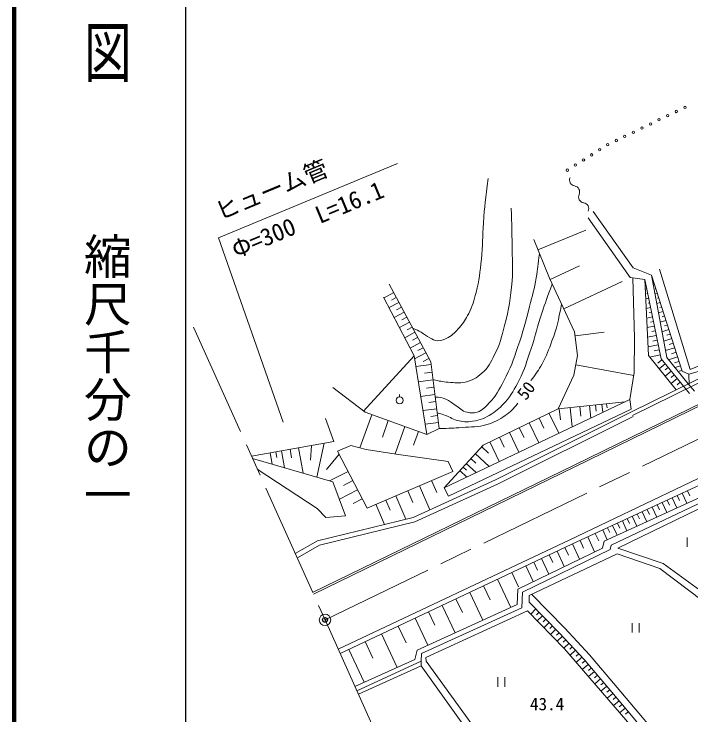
# Model space of a CAD drawing. Units: millimetres at full size, sheet at 1:1000; details may follow other scales. Extents: x 40000 to 680000, y 20000 to 380000.
# Drawn here: x 40000 to 111011, y 240375 to 313920 of the extents above; entities that cross this region are included whole.
import ezdxf
from ezdxf.enums import TextEntityAlignment as Align

# ---------------------------------------------------------------- set-up
doc = ezdxf.new("R2010")
doc.units = ezdxf.units.MM
doc.header["$LTSCALE"] = 1000
doc.header["$PDMODE"] = 32
doc.header["$PDSIZE"] = 500
doc.linetypes.add('CHAIN', pattern=[18.5, 12, -1.5, 3.5, -1.5])
for name, color, linetype, lineweight in [('M-BGD', 7, 'Continuous', 13), ('M-BMK', 2, 'CHAIN', 13), ('M-BMK-SRVR', 3, 'Continuous', 13), ('M-STR-HTXT', 7, 'Continuous', 13), ('M-TTL', 2, 'Continuous', 140), ('M-TTL-BAND', 7, 'Continuous', 25)]:
    doc.layers.add(name, color=color, linetype=linetype, lineweight=lineweight)
doc.layers.add('M-OTRS', color=6, linetype='Continuous')
doc.styles.add('@ＭＳ ゴシック', font='')
doc.styles.add('ＭＳ ゴシック', font='')
doc.styles.get('@ＭＳ ゴシック').set_extended_font_data('@MS Gothic')
doc.styles.get('ＭＳ ゴシック').set_extended_font_data('MS Gothic')

msp = doc.modelspace()

# ---------------------------------------------------------------- linework, layer by layer
at = {"layer": 'M-BGD'}
for p, q in [((94945, 289194), (99984, 291257)), ((96235, 286062), (99303, 287500)), ((97673, 282995), (103808, 285869)), ((107161, 285573), (107043, 285535)), ((79831, 284686), (78813, 284141)), ((106361, 285087), (106211, 285056)), ((107466, 284621), (107228, 284545)), ((107314, 285097), (107254, 285078)), ((81964, 278050), (78768, 284228)), ((80103, 284176), (79594, 283904)), ((106562, 284107), (106262, 284045)), ((106462, 284597), (106387, 284581)), ((107618, 284144), (107499, 284106)), ((80376, 283667), (79343, 283115)), ((80651, 283151), (80135, 282875)), ((106663, 283617), (106513, 283586)), ((107770, 283668), (107414, 283554)), ((107923, 283192), (107744, 283135)), ((80927, 282635), (79881, 282076)), ((106764, 283127), (106313, 283035)), ((106864, 282638), (106639, 282591)), ((108075, 282716), (107599, 282564)), ((81207, 282112), (80684, 281832)), ((106965, 282148), (106363, 282024)), ((108379, 281763), (107785, 281573)), ((108227, 282239), (107989, 282163)), ((81486, 281589), (80426, 281022)), ((81770, 281059), (81240, 280775)), ((107166, 281168), (106414, 281014)), ((107066, 281658), (106765, 281596)), ((108532, 281287), (108234, 281192)), ((82053, 280528), (80979, 279954)), ((98854, 280158), (101922, 280535)), ((107267, 280679), (106891, 280601)), ((108684, 280811), (107971, 280583)), ((108836, 280334), (108479, 280220)), ((82340, 279991), (81803, 279704)), ((107368, 280189), (106465, 280003)), ((107468, 279699), (107017, 279606)), ((108988, 279858), (108156, 279592)), ((82627, 279454), (81538, 278872)), ((82918, 278910), (82374, 278619)), ((107569, 279209), (106516, 278993)), ((109293, 278905), (108342, 278602)), ((109141, 279382), (108724, 279249)), ((83209, 278365), (82016, 277728)), ((107785, 278157), (106699, 277933)), ((107677, 278683), (107151, 278575)), ((109445, 278429), (108970, 278277)), ((83528, 277769), (82932, 277450)), ((107956, 277642), (107527, 277290)), ((109597, 277953), (108661, 277654)), ((109749, 277477), (109282, 277327)), ((83744, 277139), (82145, 276934)), ((98925, 277099), (105009, 276005)), ((108307, 277213), (107687, 276705)), ((108624, 276826), (108314, 276572)), ((109902, 277000), (109341, 276821)), ((83847, 276340), (83047, 276237)), ((108941, 276439), (108314, 275926)), ((109258, 276053), (108945, 275796)), ((110054, 276524), (109773, 276435)), ((110791, 276119), (110805, 275028)), ((83949, 275541), (82404, 275342)), ((109575, 275666), (108941, 275146)), ((109892, 275279), (109575, 275019)), ((111374, 274339), (110729, 275119)), ((84049, 274768), (83276, 274669)), ((110871, 274091), (110226, 274872)), ((80450, 273762), (80450, 274012)), ((84148, 273995), (82654, 273804)), ((84244, 273249), (83497, 273153)), ((101005, 272907), (101076, 272252)), ((101659, 272978), (101752, 272126)), ((102156, 273032), (102203, 272606)), ((84339, 272502), (82896, 272317)), ((97184, 272491), (97310, 271337)), ((98338, 272617), (98557, 270605)), ((99344, 272726), (99454, 271720)), ((100350, 272835), (100492, 271526)), ((77526, 271878), (76282, 268406)), ((84432, 271780), (83710, 271688)), ((95086, 271519), (95587, 270477)), ((96129, 272020), (97134, 269928)), ((79262, 271256), (78640, 269520)), ((84525, 271058), (83130, 270879)), ((94043, 271018), (95046, 268933)), ((80998, 270634), (79972, 267771)), ((82429, 270122), (81917, 268690)), ((91966, 270020), (92964, 267942)), ((93005, 270519), (93504, 269480)), ((90931, 269522), (91428, 268487)), ((71191, 268654), (71107, 267101)), ((72530, 268896), (71760, 265323)), ((89052, 268528), (89786, 267861)), ((89896, 269025), (90891, 266955)), ((66865, 267872), (67081, 266675)), ((67463, 267980), (67572, 267382)), ((68062, 268088), (68385, 266298)), ((68957, 268250), (69119, 267355)), ((69852, 268412), (70336, 265734)), ((74111, 267744), (72789, 266143)), ((88385, 267794), (89853, 266461)), ((87912, 267273), (88433, 266801)), ((87103, 266383), (87472, 266048)), ((87439, 266753), (88481, 265807)), ((75043, 265935), (73103, 264934)), ((86767, 266012), (87505, 265342)), ((75544, 264965), (74573, 264464)), ((83801, 264976), (84343, 263706)), ((82531, 264434), (83615, 261894)), ((76044, 263994), (74136, 263010)), ((80063, 263381), (81116, 260913)), ((81297, 263907), (81824, 262673)), ((109568, 263400), (109813, 262871)), ((110097, 263645), (110589, 262582)), ((110629, 263891), (110874, 263359)), ((76536, 263040), (75582, 262548)), ((79006, 262929), (79457, 261872)), ((107985, 262668), (108472, 261614)), ((108512, 262912), (108756, 262385)), ((109039, 263156), (109528, 262097)), ((77948, 262478), (78851, 260363)), ((106413, 261941), (106655, 261419)), ((106936, 262183), (107421, 261134)), ((107460, 262426), (107703, 261901)), ((104850, 261219), (105331, 260178)), ((105370, 261459), (105611, 260939)), ((105891, 261700), (106374, 260655)), ((103298, 260501), (103537, 259985)), ((103814, 260740), (104293, 259703)), ((104332, 260979), (104572, 260461)), ((101755, 259787), (102230, 258760)), ((102268, 260025), (102506, 259511)), ((102782, 260262), (103259, 259231)), ((100180, 259059), (100908, 257485)), ((100967, 259423), (101331, 258636)), ((110625, 259007), (110625, 258007)), ((98578, 258318), (99319, 256716)), ((99379, 258689), (99750, 257888)), ((96965, 257559), (97725, 255946)), ((97771, 257939), (98151, 257132)), ((95336, 256791), (96104, 255162)), ((96150, 257175), (96534, 256361)), ((93691, 256016), (94466, 254371)), ((94513, 256404), (94901, 255581)), ((92208, 255317), (92907, 253834)), ((90724, 254618), (92122, 251651)), ((89261, 253928), (89950, 252465)), ((87798, 253239), (89177, 250312)), ((86354, 252559), (87034, 251115)), ((84910, 251878), (86271, 248991)), ((83486, 251207), (84157, 249783)), ((94749, 251507), (94195, 250965)), ((95098, 251149), (94821, 250879)), ((95448, 250792), (94893, 250250)), ((82062, 250536), (83404, 247687)), ((95797, 250434), (95520, 250163)), ((96147, 250077), (95592, 249534)), ((80307, 249709), (81134, 247955)), ((96496, 249719), (96219, 249448)), ((96846, 249362), (96291, 248819)), ((104828, 250016), (104828, 249016)), ((105578, 249016), (105578, 250016)), ((78553, 248883), (80207, 245374)), ((97195, 249004), (96918, 248733)), ((97536, 248638), (96975, 248118)), ((76829, 248070), (77642, 246346)), ((97876, 248272), (97596, 248012)), ((98216, 247905), (97674, 247402)), ((75105, 247258), (76730, 243810)), ((98557, 247539), (98286, 247287)), ((98897, 247172), (98332, 246649)), ((99237, 246806), (98955, 246544)), ((99577, 246439), (98984, 245889)), ((99912, 246068), (99604, 245806)), ((100236, 245687), (99613, 245158)), ((82701, 245519), (96654, 226111)), ((100559, 245306), (100248, 245041)), ((100883, 244925), (100264, 244399)), ((90750, 244338), (90750, 243338)), ((91500, 243338), (91500, 244338)), ((101207, 244544), (100898, 244281)), ((101531, 244163), (100916, 243641)), ((101855, 243782), (101547, 243521)), ((102178, 243401), (101568, 242882)), ((102502, 243020), (102197, 242761)), ((102825, 242638), (102215, 242128)), ((103146, 242255), (102841, 242000)), ((103467, 241872), (102867, 241369)), ((103788, 241488), (103488, 241237)), ((104109, 241105), (103519, 240611)), ((104430, 240722), (104135, 240474))]:
    msp.add_line(p, q, dxfattribs=at)
for points in [[(71327, 253218), (98746, 266600), (119877, 276913), (145787, 289409), (158190, 295554)], [(71415, 253038), (98833, 266420), (119964, 276733), (145875, 289229), (158277, 295375)], [(100742, 293193), (104949, 287281), (106857, 286526), (108477, 277880), (110729, 275119)], [(100224, 292531), (104617, 286269), (106160, 286066), (107870, 277747), (110226, 274872)], [(97085, 272480), (98732, 276027), (99106, 278107), (98802, 280584), (96168, 286206), (94514, 290246)], [(107714, 287141), (110939, 276625), (129160, 284098)], [(104611, 273488), (105055, 276294), (105078, 279893), (104918, 286229)], [(106857, 286526), (110074, 276462), (110791, 276119), (115576, 277507)], [(79360, 285568), (83706, 277435), (84606, 270425), (83304, 269808)], [(109464, 274496), (106561, 278105), (106160, 286066)], [(104707, 272153), (115576, 277507), (129223, 283806)], [(104884, 271794), (115749, 277146), (129391, 283443)], [(73458, 274731), (76823, 272130), (83304, 269808), (81964, 278050), (76671, 272247)], [(104099, 273243), (97085, 272480), (89198, 268689), (85133, 264213)], [(69499, 257305), (71842, 258661), (81884, 261099), (90512, 265059), (104707, 272153)], [(64914, 267519), (73542, 269079), (72670, 271468)], [(69749, 256873), (72030, 258192), (82049, 260624), (90728, 264608), (104931, 271706)], [(65027, 267269), (73459, 264831), (74778, 261279), (72706, 261092), (71787, 262042), (65516, 266179)], [(73988, 247284), (98293, 258737), (114092, 266312)], [(74201, 246832), (98504, 258284), (114259, 265570)], [(75754, 243371), (82055, 246206), (82304, 247187), (92789, 251955), (92851, 253590), (101731, 257882), (101895, 258607), (114379, 264316)], [(75959, 242915), (82695, 246031), (82730, 246832), (93277, 251627), (93339, 253271), (102539, 257720), (102622, 258205), (114430, 263787)], [(113863, 252076), (108109, 256279), (103342, 257891), (112982, 262553)], [(94050, 252222), (94049, 252910), (103284, 257299)], [(103284, 257299), (107759, 255753), (113763, 251209)], [(94306, 253032), (97768, 249491), (100370, 246687), (103283, 243260), (105526, 240580), (110714, 234415)], [(94050, 252222), (97225, 248974), (99809, 246189), (102710, 242776), (104952, 240098), (110527, 233165)], [(97530, 226251), (83224, 246013), (83213, 246397), (93859, 251309), (97761, 247313), (104164, 239859), (110497, 231914), (110527, 233165)], [(76121, 242554), (82701, 245519), (82695, 246031)]]:
    msp.add_lwpolyline(points, dxfattribs=at)
for points in [[(104736, 272459), (85569, 263330), (85133, 264213), (104611, 273488)], [(73944, 268068), (77028, 262085), (86033, 265928), (85524, 266987), (80071, 267756), (76955, 268244), (75315, 268639)]]:
    msp.add_lwpolyline(points, close=True, dxfattribs=at)
for centre, radius in [((109472, 303694), 125), ((110372, 304129), 125), ((108572, 303259), 125), ((106771, 302389), 125), ((107671, 302824), 125), ((104970, 301520), 125), ((105870, 301954), 125), ((104069, 301085), 125), ((102268, 300215), 125), ((103169, 300650), 125), ((101423, 299680), 125), ((99735, 298609), 125), ((100579, 299144), 125), ((98890, 298073), 125), ((98046, 297537), 125), ((80450, 273387), 375)]:
    msp.add_circle(centre, radius, dxfattribs=at)
for centre, start, end in [((98894, 296497), 155.30263, 261.56283), ((98710, 295260), 335.30263, 81.56283), ((99846, 294738), 155.30263, 261.56283), ((99663, 293501), 335.30263, 81.56283)]:
    msp.add_arc(centre, 625, start, end, dxfattribs=at)
for points, knots in [([(81828, 280949), (82253, 280771), (82384, 280715), (82721, 280528), (83090, 280324), (83244, 280119), (83625, 279936), (83927, 279790), (84099, 279657), (84435, 279645), (84880, 279631), (85131, 279771), (85525, 279978), (86075, 280266), (86301, 280568), (86720, 281027), (87188, 281539), (87376, 281896), (87696, 282512), (88113, 283317), (88233, 283826), (88464, 284703), (88816, 286034), (88863, 286816), (89023, 288183), (89197, 289672), (89119, 290520), (89233, 292015), (89371, 293836), (89452, 294438), (89724, 296665)], [0, 0, 0, 0, 1, 1, 1, 2, 2, 2, 3, 3, 3, 4, 4, 4, 5, 5, 5, 6, 6, 6, 7, 7, 7, 8, 8, 8, 9, 9, 9, 10, 10, 10, 10]), ([(83946, 275564), (84677, 275393), (84917, 275341), (85550, 275286), (86241, 275226), (86650, 275154), (87326, 275309), (88078, 275482), (88486, 275727), (89078, 276221), (89790, 276814), (89978, 277364), (90410, 278184), (91001, 279302), (91149, 280020), (91462, 281245), (91920, 283038), (92110, 284072), (92245, 285918), (92351, 287375), (92262, 288197), (92245, 289657), (92227, 291173), (92211, 291660), (92151, 293536)], [0, 0, 0, 0, 1, 1, 1, 2, 2, 2, 3, 3, 3, 4, 4, 4, 5, 5, 5, 6, 6, 6, 7, 7, 7, 8, 8, 8, 8]), ([(84181, 273734), (84674, 273693), (84879, 273674), (85289, 273512), (85711, 273345), (85884, 273127), (86270, 272889), (86754, 272591), (86962, 272262), (87517, 272141), (87927, 272052), (88191, 272030), (88592, 272157), (89164, 272338), (89396, 272654), (89822, 273076), (90609, 273855), (90844, 274475), (91380, 275444), (92114, 276768), (92361, 277597), (92860, 279027), (93424, 280641), (93643, 281579), (94075, 283233), (94380, 284400), (94571, 285051), (94776, 286240), (94948, 287234), (94989, 287587), (95106, 288802)], [0, 0, 0, 0, 1, 1, 1, 2, 2, 2, 3, 3, 3, 4, 4, 4, 5, 5, 5, 6, 6, 6, 7, 7, 7, 8, 8, 8, 9, 9, 9, 10, 10, 10, 10]), ([(84395, 272067), (84718, 271992), (84813, 271961), (85077, 271878), (85644, 271700), (85907, 271448), (86479, 271286), (87089, 271114), (87473, 271091), (88099, 271193), (88930, 271328), (89404, 271511), (90109, 271972), (90718, 272371), (91033, 272652), (91511, 273202), (92206, 274004), (92484, 274551), (92975, 275492), (93616, 276722), (93789, 277498), (94237, 278811), (94725, 280243), (94869, 281087), (95353, 282520), (95758, 283722), (95906, 284120), (96467, 285569)], [0, 0, 0, 0, 1, 1, 1, 2, 2, 2, 3, 3, 3, 4, 4, 4, 5, 5, 5, 6, 6, 6, 7, 7, 7, 8, 8, 8, 9, 9, 9, 9]), ([(94220, 275457), (94813, 276244), (94996, 276507), (95404, 277233), (95901, 278117), (96079, 278666), (96432, 279617), (96976, 281079), (97061, 281661), (97446, 283480)], [0, 0, 0, 0, 1, 1, 1, 2, 2, 2, 3, 3, 3, 3]), ([(84606, 270425), (85744, 270451), (86062, 270460), (86992, 270535), (88012, 270616), (88611, 270558), (89593, 270846), (90400, 271083), (90845, 271302), (91525, 271796), (92110, 272222), (92325, 272450), (92865, 273074)], [0, 0, 0, 0, 1, 1, 1, 2, 2, 2, 3, 3, 3, 4, 4, 4, 4])]:
    msp.add_open_spline(points, degree=3, knots=knots, dxfattribs=at)
at = {"layer": 'M-BMK'}
for p, q in [((72622, 250349), (163108, 294176)), ((58841, 281050), (72622, 250349)), ((72622, 250349), (86402, 219649))]:
    msp.add_line(p, q, dxfattribs=at)
at = {"layer": 'M-BMK-SRVR'}
msp.add_circle((72622, 250349), 600, dxfattribs=at)
msp.add_point((72622, 250349), dxfattribs=at)
at = {"layer": 'M-OTRS'}
msp.add_point((72622, 250349), dxfattribs=at)
at = {"layer": 'M-STR-HTXT'}
for p, q in [((80225, 298230), (61458, 290427)), ((61458, 290427), (68223, 271096))]:
    msp.add_line(p, q, dxfattribs=at)
at = {"layer": 'M-TTL'}
msp.add_line((40000, 380000), (40000, 20000), dxfattribs=at)
at = {"layer": 'M-TTL-BAND'}
msp.add_line((58000, 370000), (58000, 20000), dxfattribs=at)

# ---------------------------------------------------------------- texts
at = {"layer": 'M-BGD', "style": 'ＭＳ ゴシック'}
msp.add_text('50', height=1320, rotation=52.64, dxfattribs=at).set_placement((93706, 274414), align=Align.MIDDLE_CENTER)
msp.add_text('43.4', height=1320, dxfattribs=at).set_placement((95917, 241528), align=Align.MIDDLE_CENTER)
at = {"layer": 'M-STR-HTXT', "style": 'ＭＳ ゴシック'}
msp.add_text('ヒューム管', height=1833, rotation=22.578, dxfattribs=at).set_placement((67579, 294127), align=Align.BOTTOM_CENTER)
msp.add_text('Φ=300\u3000L=16.1', height=1833, rotation=22.578, dxfattribs=at).set_placement((63521, 287729), align=Align.BOTTOM_LEFT)
at = {"layer": 'M-TTL-BAND', "style": '@ＭＳ ゴシック', "width": 1.4}
msp.add_text('平  面  図', height=3666, rotation=270, dxfattribs=at).set_placement((49777, 306475), align=Align.MIDDLE_RIGHT)
at = {"layer": 'M-TTL-BAND', "style": '@ＭＳ ゴシック'}
msp.add_text('縮尺千分の一', height=3666, rotation=270, dxfattribs=at).set_placement((49777, 261030), align=Align.MIDDLE_RIGHT)

doc.saveas('drawing.dxf')
